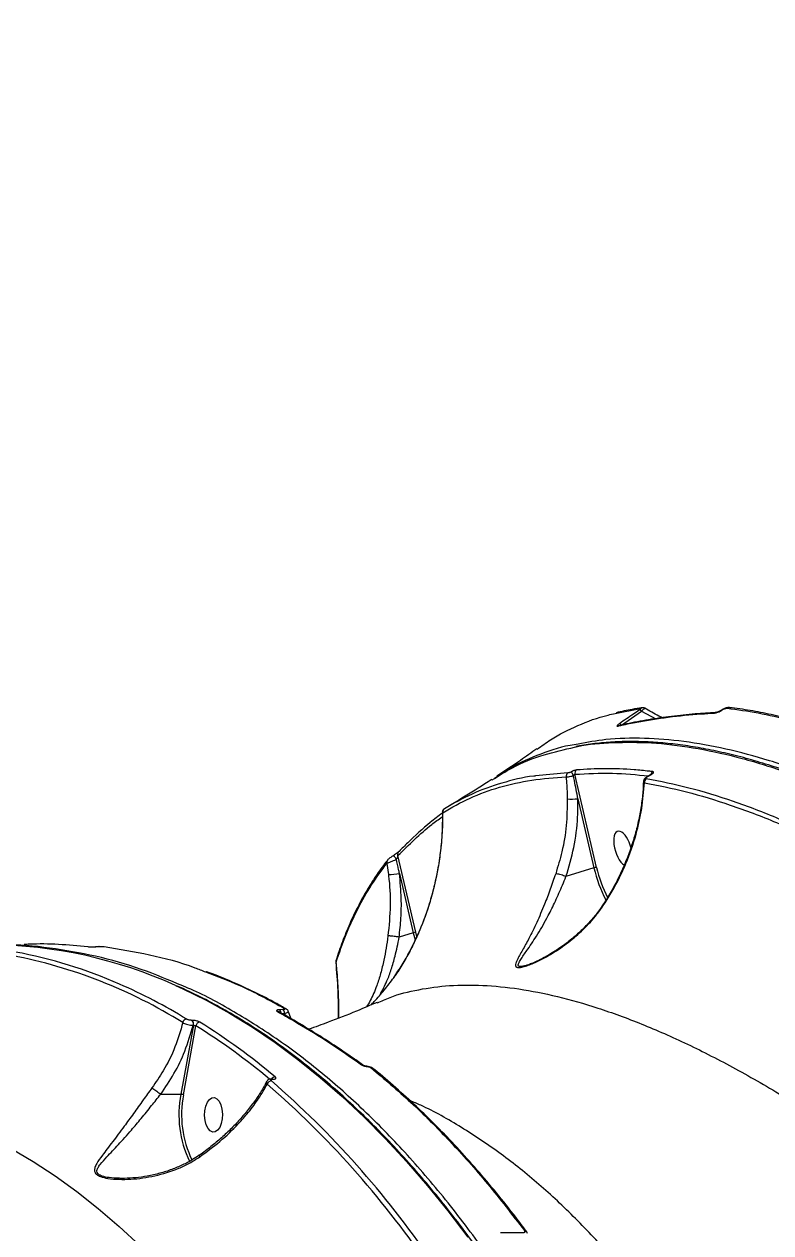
# Model space of a CAD drawing. Header units: millimetres. Extents: x -5238 to 5144, y -3542 to 5092.
# Drawn here: x 1786.1 to 1979.9, y 536.2 to 849.9 of the extents above; entities that cross this region are included whole.
import ezdxf

# ---------------------------------------------------------------- set-up
doc = ezdxf.new("R2010")
doc.units = ezdxf.units.MM
for name, color, linetype in [('DIKOM_ОБЪЕКТ', 7, 'Continuous'), ('DIKOM_РАЗМЕР_ЗОНА', 7, 'Continuous'), ('DIKOM_РАЗМЕР_ОБЪЕКТА', 7, 'Continuous')]:
    doc.layers.add(name, color=color, linetype=linetype)
doc.styles.add('style1', font='arial.ttf', dxfattribs={"width": 0.8})
doc.dimstyles.new('1-50', dxfattribs={"dimtxt": 300, "dimasz": 200, "dimexe": 100, "dimexo": 0, "dimgap": 100, "dimtad": 1, "dimtxsty": 'style1', "dimcen": 200, "dimclrd": 7, "dimclre": 7, "dimclrt": 7, "dimadec": 1, "dimazin": 2, "dimtfac": 1, "dimtmove": 0, "dimatfit": 2, "dimfxl": 0, "dimlwd": 25, "dimlwe": 18, "dimarcsym": 0})

# ---------------------------------------------------------------- blocks, each defined once
blk = doc.blocks.new('*D0')
at = {"layer": 'Defpoints', "color": 0, "transparency": 16777216}
for p in [(2469.51, 3229.24), (-4251.52, -643.28), (-419.57, -643.28)]:
    blk.add_point(p, dxfattribs=at)
at = {"layer": 'DIKOM_РАЗМЕР_ОБЪЕКТА', "color": 7, "lineweight": 18, "transparency": 16777216}
for p, q in [((2469.51, 3229.24), (-4351.52, 3229.24)), ((-419.57, -643.28), (-4351.52, -643.28))]:
    blk.add_line(p, q, dxfattribs=at)
at = {"layer": 'DIKOM_РАЗМЕР_ОБЪЕКТА', "color": 7, "lineweight": 25, "transparency": 16777216}
blk.add_line((-4251.52, 3029.24), (-4251.52, -443.28), dxfattribs=at)
at = {"layer": 'DIKOM_РАЗМЕР_ОБЪЕКТА', "color": 7, "transparency": 16777216}
for points in [[(-4284.86, 3029.24), (-4218.19, 3029.24), (-4251.52, 3229.24)], [(-4284.86, -443.28), (-4218.19, -443.28), (-4251.52, -643.28)]]:
    blk.add_solid(points, dxfattribs=at)
at = {"layer": 'DIKOM_РАЗМЕР_ОБЪЕКТА', "color": 7, "transparency": 16777216, "insert": (-4504.8, 1292.98), "char_height": 300, "attachment_point": 5, "rotation": 90, "style": 'style1'}
blk.add_mtext('3900', dxfattribs=at)
blk = doc.blocks.new('*D1')
at = {"layer": 'Defpoints', "color": 0, "transparency": 16777216}
for p in [(-4787.63, 5091.56), (3144.22, 5091.56), (-2554.16, -2403.28)]:
    blk.add_point(p, dxfattribs=at)
at = {"layer": 'DIKOM_РАЗМЕР_ЗОНА', "color": 7, "lineweight": 18, "transparency": 16777216}
for p, q in [((3144.22, 5091.56), (-4887.63, 5091.56)), ((-2554.16, -2403.28), (-4887.63, -2403.28))]:
    blk.add_line(p, q, dxfattribs=at)
at = {"layer": 'DIKOM_РАЗМЕР_ЗОНА', "color": 7, "lineweight": 25, "transparency": 16777216}
blk.add_line((-4787.63, -2203.28), (-4787.63, 4891.56), dxfattribs=at)
at = {"layer": 'DIKOM_РАЗМЕР_ЗОНА', "color": 7, "transparency": 16777216}
for points in [[(-4820.97, 4891.56), (-4754.3, 4891.56), (-4787.63, 5091.56)], [(-4820.97, -2203.28), (-4754.3, -2203.28), (-4787.63, -2403.28)]]:
    blk.add_solid(points, dxfattribs=at)
at = {"layer": 'DIKOM_РАЗМЕР_ЗОНА', "color": 7, "transparency": 16777216, "insert": (-5040.81, 1344.14), "char_height": 300, "attachment_point": 5, "rotation": 90, "style": 'style1'}
blk.add_mtext('7500', dxfattribs=at)
blk = doc.blocks.new('*D2')
at = {"layer": 'Defpoints', "color": 0, "transparency": 16777216}
for p in [(5144.22, 2720.02), (-4054.16, -903.28), (5144.22, -3441.88)]:
    blk.add_point(p, dxfattribs=at)
at = {"layer": 'DIKOM_РАЗМЕР_ЗОНА', "color": 7, "lineweight": 18, "transparency": 16777216}
for p, q in [((5144.22, 2720.02), (5144.22, -3541.88)), ((-4054.16, -903.28), (-4054.16, -3541.88))]:
    blk.add_line(p, q, dxfattribs=at)
at = {"layer": 'DIKOM_РАЗМЕР_ЗОНА', "color": 7, "lineweight": 25, "transparency": 16777216}
blk.add_line((-3854.16, -3441.88), (4944.22, -3441.88), dxfattribs=at)
at = {"layer": 'DIKOM_РАЗМЕР_ЗОНА', "color": 7, "transparency": 16777216}
for points in [[(-3854.16, -3408.54), (-3854.16, -3475.21), (-4054.16, -3441.88)], [(4944.22, -3408.54), (4944.22, -3475.21), (5144.22, -3441.88)]]:
    blk.add_solid(points, dxfattribs=at)
at = {"layer": 'DIKOM_РАЗМЕР_ЗОНА', "color": 7, "transparency": 16777216, "insert": (545.03, -3188.7), "char_height": 300, "attachment_point": 5, "style": 'style1'}
blk.add_mtext('9200', dxfattribs=at)
blk = doc.blocks.new('*D3')
at = {"layer": 'Defpoints', "color": 0, "transparency": 16777216}
for p in [(3889.93, 2956), (-2405.68, -161.05), (3889.93, -2949.28)]:
    blk.add_point(p, dxfattribs=at)
at = {"layer": 'DIKOM_РАЗМЕР_ОБЪЕКТА', "color": 7, "lineweight": 18, "transparency": 16777216}
for p, q in [((3889.93, 2956), (3889.93, -3049.28)), ((-2405.68, -161.05), (-2405.68, -3049.28))]:
    blk.add_line(p, q, dxfattribs=at)
at = {"layer": 'DIKOM_РАЗМЕР_ОБЪЕКТА', "color": 7, "lineweight": 25, "transparency": 16777216}
blk.add_line((-2205.68, -2949.28), (3689.93, -2949.28), dxfattribs=at)
at = {"layer": 'DIKOM_РАЗМЕР_ОБЪЕКТА', "color": 7, "transparency": 16777216}
for points in [[(-2205.68, -2915.95), (-2205.68, -2982.61), (-2405.68, -2949.28)], [(3689.93, -2915.95), (3689.93, -2982.61), (3889.93, -2949.28)]]:
    blk.add_solid(points, dxfattribs=at)
at = {"layer": 'DIKOM_РАЗМЕР_ОБЪЕКТА', "color": 7, "transparency": 16777216, "insert": (742.13, -2696.01), "char_height": 300, "attachment_point": 5, "style": 'style1'}
blk.add_mtext('6300', dxfattribs=at)

msp = doc.modelspace()

# ---------------------------------------------------------------- linework, layer by layer
at = {"layer": 'DIKOM_ОБЪЕКТ', "color": 7, "linetype": 'Continuous', "lineweight": 15}
for p, q in [((1939.527, 670.966), (1946.083, 672.317)), ((1941.121, 667.986), (1946.333, 671.555)), ((1946.333, 671.555), (1950.07, 669.639)), ((1927.226, 655.544), (1918.86, 654.761)), ((1934.67, 631.028), (1929.059, 655.194)), ((1948.658, 655.055), (1947.833, 654.578)), ((1947.946, 654.589), (1948.772, 655.064)), ((1929.845, 648.826), (1934.007, 630.904)), ((1881.838, 634.015), (1881.691, 633.92)), ((1887.749, 614.195), (1883.125, 634.105)), ((1880.261, 632.086), (1880.658, 629.23)), ((1934.007, 630.904), (1926.727, 628.65)), ((1883.507, 629.478), (1887.085, 614.071)), ((1887.085, 614.071), (1883.421, 612.936)), ((1887.085, 614.071), (1887.566, 612.246)), ((1888.016, 613.135), (1887.749, 614.195)), ((1805.48, 610.492), (1804.627, 610.446)), ((1804.674, 610.443), (1804.627, 610.444)), ((1804.674, 610.443), (1805.528, 610.487)), ((1805.528, 610.487), (1805.48, 610.489)), ((1882.371, 602.988), (1881.98, 602.432)), ((1853.294, 594.134), (1852.401, 594.103)), ((1852.958, 593.135), (1853.663, 593.16)), ((1853.663, 593.16), (1853.898, 592.597)), ((1855.381, 591.74), (1854.665, 593.704)), ((1877.721, 595.825), (1877.788, 595.855)), ((1830.018, 590.059), (1826.792, 572.178)), ((1827.464, 572.014), (1830.697, 589.934)), ((1829.687, 591.343), (1829.64, 591.343)), ((1829.971, 590.059), (1830.018, 590.059)), ((1867.654, 592.223), (1867.489, 591.825)), ((1875.063, 579.432), (1875.056, 579.433)), ((1850.484, 576.142), (1850.416, 576.142)), ((1850.621, 576.058), (1850.69, 576.058)), ((1821.55, 572.178), (1826.792, 572.178)), ((1916.48, 536.569), (1916.496, 536.546))]:
    msp.add_line(p, q, dxfattribs=at)
at = {"layer": 'DIKOM_ОБЪЕКТ', "color": 7, "linetype": 'Continuous', "lineweight": 15, "flags": 128}
for points in [[(1967.175, 671.846), (1967.095, 671.843), (1967.083, 671.837)], [(1947.836, 654.578), (1947.88, 654.592), (1947.946, 654.589)], [(1948.66, 655.052), (1948.707, 655.068), (1948.772, 655.064)], [(1882.724, 633.115), (1882.605, 633.323), (1882.472, 633.522), (1882.333, 633.7), (1882.195, 633.847), (1882.067, 633.954), (1881.956, 634.016), (1881.869, 634.028), (1881.81, 633.99)], [(1825.353, 600.422), (1827.252, 599.563), (1833.338, 596.572), (1839.376, 593.24), (1845.363, 589.569), (1851.292, 585.562), (1857.158, 581.223), (1862.957, 576.555), (1868.684, 571.562), (1874.334, 566.249), (1879.903, 560.619), (1885.384, 554.679), (1890.775, 548.432), (1896.07, 541.884), (1901.265, 535.04)], [(1875.11, 579.362), (1875.085, 579.415), (1875.063, 579.432)], [(1728.411, 572.948), (1729.405, 572.943), (1735.405, 572.707), (1741.398, 572.115), (1747.379, 571.169), (1753.343, 569.868), (1759.283, 568.216), (1765.195, 566.212), (1771.072, 563.86), (1776.91, 561.16), (1782.702, 558.116), (1788.444, 554.73), (1794.131, 551.006), (1799.756, 546.947), (1805.314, 542.557), (1810.802, 537.839), (1816.212, 532.799)], [(1833.252, 569.075), (1833.659, 570.082), (1834.197, 570.825), (1834.82, 571.244), (1835.479, 571.305), (1836.12, 571.003), (1836.692, 570.362), (1837.147, 569.435), (1837.449, 568.297), (1837.574, 567.039), (1837.511, 565.764), (1837.266, 564.575), (1836.858, 563.568), (1836.321, 562.825), (1835.697, 562.406), (1835.038, 562.346), (1834.397, 562.648), (1833.826, 563.288), (1833.371, 564.215), (1833.069, 565.353), (1832.944, 566.611), (1833.006, 567.886), (1833.252, 569.075)]]:
    msp.add_lwpolyline(points, dxfattribs=at)
at = {"layer": 'DIKOM_ОБЪЕКТ', "color": 7, "linetype": 'Continuous', "lineweight": 15}
for centre, radius, start, end in [((1945.639, 671.052), 0.857, 35.8926, 79.32697), ((1946.546, 671.708), 0.765, 95.01184, 127.21575), ((1969.046, 671.698), 0.828, 82.24415, 125.70406), ((1940.424, 667.503), 0.848, 34.69424, 78.25681), ((1965.738, 670.528), 0.715, 92.71903, 128.31995), ((1940.7, 667.107), 0.758, 101.85853, 125.7393), ((1856.509, 619.747), 80.244, 25.95137, 26.75575), ((1930.052, 655.48), 1.034, 123.87792, 196.07827), ((1949.829, 655.006), 1.047, 122.9057, 172.98061), ((1927.769, 654.677), 1.023, 122.04404, 189.09706), ((1948.158, 653.137), 1.075, 122.0034, 185.97177), ((1895.683, 645.462), 0.935, 121.85372, 194.41045), ((1927.944, 694.858), 46.072, 268.9155, 272.36513), ((1883.871, 634.486), 0.837, 122.44751, 207.06988), ((1881.125, 632.346), 0.902, 142.28743, 196.70007), ((1934.803, 628.474), 2.558, 92.97565, 108.13558), ((1967.893, 638.795), 34.793, 193.10737, 207.77614), ((1967.575, 638.693), 33.786, 193.11307, 207.20528), ((1880.843, 643.585), 14.356, 269.26404, 280.69758), ((1887.883, 611.629), 2.569, 93.00998, 108.10125), ((1776.571, 492.674), 118.276, 65.64182, 89.68256), ((1761.238, 487.902), 123.268, 66.2684, 79.42336), ((1758.235, 479.956), 130.56, 58.06954, 79.08168), ((1867.835, 606.685), 0.827, 163.07312, 200.00347), ((1753.448, 469.516), 143.235, 58.50163, 66.37569), ((1851.905, 592.942), 0.677, 60.81653, 93.55907), ((1851.55, 593.227), 1.222, 355.39232, 45.81961), ((1852.442, 593.255), 1.225, 355.56656, 45.88323), ((1853.729, 593.74), 0.704, 59.1135, 93.50599), ((1828.366, 590.549), 1.1, 94.22589, 168.86591), ((1828.677, 590.411), 1.34, 344.79574, 44.08145), ((1828.725, 590.411), 1.34, 344.78948, 44.08771), ((1831.795, 589.78), 1.109, 94.35271, 172.0228), ((1739.195, 443.716), 172.489, 50.11129, 57.96222), ((1739.871, 444.141), 173.115, 49.96411, 57.95971), ((1873.714, 579.2), 0.63, 53.24039, 95.40667), ((1876.194, 578.347), 0.676, 50.93068, 94.12559), ((1850.343, 574.484), 1.166, 93.76261, 164.33757), ((1688.709, 390.052), 244.735, 34.45513, 49.01533), ((1689.399, 390.491), 245.278, 34.45523, 49.01533), ((1851.287, 575.57), 1.117, 92.93982, 147.66405), ((1850.408, 575.826), 0.316, 47.40118, 87.77377), ((1850.477, 575.828), 0.314, 47.33104, 89.21307), ((1853.981, 566.823), 27.712, 168.85877, 205.78339), ((1853.764, 566.823), 26.807, 168.83563, 206.06195), ((1916.002, 536.175), 0.619, 39.4364, 95.79444)]:
    msp.add_arc(centre, radius, start, end, dxfattribs=at)
for start_param, end_param in [(2.8365404, 5.8610463), (1.4622688, 2.8365404)]:
    msp.add_ellipse((1941.514, 635.952), major_axis=(1.322, -4.462), ratio=0.44303, start_param=start_param, end_param=end_param, dxfattribs=at)
for points, knots in [([(1946.479, 672.43), (1945.618, 672.315), (1943.322, 672.008), (1941.141, 671.497), (1939.778, 671.177)], [0, 0, 0, 0, 0.3752242, 1, 1, 1, 1]), ([(1945.797, 671.894), (1945.281, 671.535), (1943.558, 670.337), (1941.817, 669.158), (1940.597, 668.333)], [0, 0, 0, 0, 0.2996405, 1, 1, 1, 1]), ([(1946.083, 672.317), (1946.09, 672.318), (1946.139, 672.325), (1946.197, 672.316), (1946.206, 672.262), (1946.14, 672.17), (1946.003, 672.043), (1945.866, 671.944), (1945.797, 671.894)], [0, 0, 0, 0, 0.0354949, 0.2573695, 0.4482996, 0.6281636, 0.8143988, 1, 1, 1, 1]), ([(1946.333, 671.555), (1946.47, 671.683), (1946.745, 671.941), (1947.032, 672.202), (1947.187, 672.334), (1947.185, 672.321), (1947.184, 672.316)], [0, 0, 0, 0, 0.2837179, 0.5675743, 0.8494556, 1, 1, 1, 1]), ([(1947.191, 672.331), (1947.127, 672.367), (1946.985, 672.445), (1946.746, 672.483), (1946.564, 672.485), (1946.479, 672.468), (1946.462, 672.465)], [0, 0, 0, 0, 0.2675779, 0.5956163, 0.9181259, 1, 1, 1, 1]), ([(1951.742, 669.884), (1951.443, 670.024), (1949.873, 670.763), (1948.393, 671.631), (1947.194, 672.334)], [0, 0, 0, 0, 0.1904637, 1, 1, 1, 1]), ([(1965.294, 671.089), (1965.421, 671.105), (1965.674, 671.139), (1966.189, 671.319), (1966.715, 671.561), (1967.032, 671.757), (1967.175, 671.846)], [0, 0, 0, 0, 0.2591464, 0.5177211, 0.7812536, 1, 1, 1, 1]), ([(1967.078, 671.836), (1967.033, 671.806), (1966.894, 671.713), (1966.601, 671.555), (1966.247, 671.395), (1965.941, 671.29), (1965.768, 671.248), (1965.695, 671.242), (1965.704, 671.242), (1965.705, 671.242)], [0, 0, 0, 0, 0.0898418, 0.2775583, 0.4987237, 0.7116407, 0.8718497, 0.9836916, 1, 1, 1, 1]), ([(1967.511, 672.079), (1967.383, 672.016), (1967.231, 671.942), (1967.106, 671.849), (1967.085, 671.834)], [0, 0, 0, 0, 0.8378541, 1, 1, 1, 1]), ([(1967.175, 671.846), (1967.214, 671.871), (1967.368, 671.97), (1967.668, 672.129), (1968.031, 672.278), (1968.351, 672.369), (1968.492, 672.37), (1968.562, 672.371)], [0, 0, 0, 0, 0.0798872, 0.3181865, 0.5556025, 0.7774116, 1, 1, 1, 1]), ([(1969.144, 672.517), (1969.138, 672.519), (1969.029, 672.554), (1968.758, 672.517), (1968.306, 672.439), (1967.847, 672.269), (1967.573, 672.114), (1967.511, 672.079)], [0, 0, 0, 0, 0.0114323, 0.1972154, 0.4999667, 0.8864907, 1, 1, 1, 1]), ([(1968.562, 672.371), (1971.229, 671.997), (1976.561, 671.251), (1984.972, 669.32), (1993.651, 666.844), (1999.685, 664.652), (2002.702, 663.556)], [0, 0, 0, 0, 0.2491219, 0.4982434, 0.7491206, 1, 1, 1, 1]), ([(2003.429, 663.64), (2002.286, 664.078), (1999.145, 665.281), (1994.128, 666.953), (1988.374, 668.68), (1982.745, 670.128), (1977.247, 671.293), (1972.713, 672.087), (1970.064, 672.385), (1969.155, 672.488)], [0, 0, 0, 0, 0.0939113, 0.258027, 0.4222067, 0.5864065, 0.7504155, 0.9143438, 1, 1, 1, 1]), ([(1919.27, 661.713), (1920.395, 662.555), (1923.66, 664.997), (1929.812, 667.936), (1935.453, 670.171), (1938.902, 670.844), (1939.527, 670.966)], [0, 0, 0, 0, 0.1904143, 0.5526508, 0.9189193, 1, 1, 1, 1]), ([(1940.597, 668.333), (1940.492, 668.26), (1940.283, 668.115), (1940.071, 667.928), (1939.964, 667.79), (1939.971, 667.707), (1940.077, 667.687), (1940.205, 667.712), (1940.257, 667.722)], [0, 0, 0, 0, 0.1643211, 0.3291364, 0.4897533, 0.661594, 0.861382, 1, 1, 1, 1]), ([(1940.257, 667.722), (1940.579, 667.796), (1942.188, 668.162), (1946.448, 669.033), (1953.245, 670.1), (1960.044, 670.786), (1964.137, 671.022), (1965.294, 671.089)], [0, 0, 0, 0, 0.0413723, 0.2068701, 0.5381498, 0.8694291, 1, 1, 1, 1]), ([(1965.571, 671.216), (1963.807, 671.114), (1959.909, 670.89), (1954.107, 670.271), (1948.152, 669.393), (1943.639, 668.572), (1941.178, 667.971), (1940.555, 667.818)], [0, 0, 0, 0, 0.1991336, 0.4401213, 0.6800945, 0.9190664, 1, 1, 1, 1]), ([(1940.532, 667.847), (1940.531, 667.846), (1940.513, 667.841), (1940.518, 667.843), (1940.521, 667.844)], [0, 0, 0, 0, 0.0842842, 1, 1, 1, 1]), ([(1907.553, 653.728), (1909.289, 654.834), (1913.482, 657.505), (1920.62, 660.374), (1926.305, 661.627), (1928.98, 662.216)], [0, 0, 0, 0, 0.2723319, 0.6575556, 1, 1, 1, 1]), ([(1929.911, 663.04), (1929.201, 662.935), (1925.368, 662.366), (1919.185, 660.16), (1912.645, 657.297), (1909.274, 654.885), (1908.206, 654.121)], [0, 0, 0, 0, 0.0857653, 0.4632257, 0.8300288, 1, 1, 1, 1]), ([(1928.98, 662.216), (1929.225, 662.278), (1932.35, 663.066), (1938.952, 663.54), (1948.892, 663.555), (1959.597, 662.292), (1970.956, 659.882), (1982.744, 656.334), (1994.903, 651.701), (2007.379, 646.039), (2020.374, 639.257), (2033.864, 631.331), (2047.813, 622.26), (2061.916, 612.245), (2076.118, 601.343), (2090.368, 589.627), (2104.898, 576.907), (2119.667, 563.185), (2134.63, 548.485), (2148.829, 533.78), (2162.223, 519.246), (2174.793, 505.033), (2187.318, 490.295), (2199.762, 475.065), (2211.991, 459.508), (2223.947, 443.703), (2234.405, 429.384), (2240.844, 420.224), (2243.466, 416.494)], [0, 0, 0, 0, 0.0035461, 0.0451912, 0.0868043, 0.129626, 0.1724826, 0.2153046, 0.2569179, 0.2985632, 0.3401766, 0.3829987, 0.4258557, 0.4686776, 0.5102912, 0.5519366, 0.5935499, 0.636372, 0.6792288, 0.722051, 0.758268, 0.7945271, 0.8307861, 0.867389, 0.9039916, 0.9396728, 0.9754346, 1, 1, 1, 1]), ([(2243.963, 416.868), (2243.07, 418.152), (2239.974, 422.608), (2234.59, 430.143), (2227.83, 439.453), (2221.016, 448.627), (2214.169, 457.652), (2207.287, 466.528), (2200.368, 475.26), (2193.41, 483.851), (2186.41, 492.303), (2179.366, 500.619), (2172.277, 508.801), (2165.141, 516.851), (2157.954, 524.772), (2150.723, 532.556), (2143.473, 540.179), (2136.232, 547.608), (2129.021, 554.821), (2121.842, 561.817), (2114.694, 568.598), (2107.573, 575.168), (2100.477, 581.529), (2093.403, 587.683), (2086.351, 593.632), (2079.318, 599.377), (2072.302, 604.919), (2065.304, 610.257), (2058.341, 615.378), (2051.443, 620.259), (2044.634, 624.883), (2037.922, 629.244), (2031.303, 633.345), (2024.775, 637.189), (2018.335, 640.777), (2011.981, 644.11), (2005.712, 647.19), (1999.526, 650.016), (1993.421, 652.59), (1987.395, 654.91), (1981.462, 656.972), (1975.641, 658.769), (1969.957, 660.29), (1964.421, 661.534), (1959.031, 662.501), (1953.785, 663.191), (1948.682, 663.607), (1943.721, 663.747), (1938.895, 663.619), (1934.225, 663.188), (1931.015, 662.768), (1929.407, 662.413), (1929.261, 662.381)], [0, 0, 0, 0, 0.0084251, 0.0292333, 0.0500477, 0.0707635, 0.0913836, 0.1119317, 0.1324313, 0.1529057, 0.1733786, 0.1938685, 0.2143959, 0.2349841, 0.2556564, 0.2764361, 0.2972622, 0.3180169, 0.338669, 0.3592425, 0.3797608, 0.4002475, 0.4207261, 0.4412174, 0.4617397, 0.4823162, 0.5029702, 0.5237254, 0.5445648, 0.565375, 0.5860702, 0.6066809, 0.6272298, 0.647741, 0.6682376, 0.6887428, 0.7092723, 0.7298495, 0.7504969, 0.7712378, 0.7920825, 0.8129239, 0.8336672, 0.8543149, 0.8748886, 0.8954098, 0.9158997, 0.9363787, 0.9568671, 0.9773792, 0.9979349, 1, 1, 1, 1]), ([(2065.996, 611.246), (2063.252, 613.275), (2055.859, 618.738), (2044.012, 626.844), (2030.568, 635.288), (2017.328, 642.772), (2004.344, 649.245), (1991.67, 654.655), (1979.584, 658.883), (1968.114, 661.942), (1957.269, 663.88), (1946.897, 664.684), (1937.716, 664.492), (1932.281, 663.481), (1929.911, 663.04)], [0, 0, 0, 0, 0.0513102, 0.1382294, 0.2252154, 0.3121345, 0.401578, 0.4910946, 0.5805386, 0.6674575, 0.7544434, 0.8413623, 0.9308064, 1, 1, 1, 1]), ([(1919.17, 661.854), (1917.763, 660.837), (1914.401, 658.406), (1910.846, 656.072), (1908.779, 654.715)], [0, 0, 0, 0, 0.4186011, 1, 1, 1, 1]), ([(1928.161, 655.872), (1928.093, 655.839), (1927.92, 655.757), (1927.655, 655.65), (1927.392, 655.565), (1927.282, 655.551), (1927.226, 655.544)], [0, 0, 0, 0, 0.1835317, 0.4626947, 0.7310022, 1, 1, 1, 1]), ([(1929.476, 656.338), (1929.385, 656.324), (1929.204, 656.295), (1928.798, 656.156), (1928.435, 656.004), (1928.222, 655.901), (1928.161, 655.872)], [0, 0, 0, 0, 0.2926913, 0.5849728, 0.881932, 1, 1, 1, 1]), ([(1949.26, 655.885), (1948.936, 655.924), (1947.315, 656.118), (1943.159, 656.504), (1936.848, 656.77), (1931.935, 656.482), (1929.476, 656.338)], [0, 0, 0, 0, 0.0480637, 0.2403241, 0.6198817, 1, 1, 1, 1]), ([(1948.772, 655.064), (1948.899, 655.142), (1949.152, 655.3), (1949.397, 655.528), (1949.496, 655.713), (1949.453, 655.84), (1949.323, 655.87), (1949.26, 655.885)], [0, 0, 0, 0, 0.2064253, 0.4133672, 0.6142513, 0.8135063, 1, 1, 1, 1]), ([(1894.777, 645.23), (1897.088, 646.56), (1901.71, 649.22), (1909.45, 651.975), (1917.725, 653.888), (1923.748, 654.306), (1926.759, 654.515)], [0, 0, 0, 0, 0.2486159, 0.4972316, 0.7486159, 1, 1, 1, 1]), ([(1918.86, 654.761), (1918.704, 654.746), (1915.601, 654.464), (1910.039, 652.981), (1902.206, 650.305), (1897.528, 647.606), (1895.189, 646.256)], [0, 0, 0, 0, 0.017146, 0.3423502, 0.6711746, 1, 1, 1, 1]), ([(1907.474, 653.853), (1906.873, 653.465), (1904.006, 651.614), (1900.354, 649.331), (1897.327, 647.566), (1896.541, 647.107)], [0, 0, 0, 0, 0.1640495, 0.7829328, 1, 1, 1, 1]), ([(1926.759, 654.515), (1926.873, 654.515), (1927.1, 654.514), (1927.65, 654.604), (1928.193, 654.728), (1928.536, 654.826), (1928.661, 654.862)], [0, 0, 0, 0, 0.2784038, 0.5566775, 0.8378951, 1, 1, 1, 1]), ([(1926.759, 654.515), (1926.87, 653.096), (1927.018, 651.197), (1927.061, 649.28), (1927.072, 648.795)], [0, 0, 0, 0, 0.7468322, 1, 1, 1, 1]), ([(1928.661, 654.862), (1928.679, 654.882), (1928.741, 654.949), (1928.847, 655.051), (1928.971, 655.152), (1929.03, 655.18), (1929.059, 655.194)], [0, 0, 0, 0, 0.1261654, 0.4365825, 0.7262867, 1, 1, 1, 1]), ([(1929.845, 648.826), (1929.541, 650.426), (1929.158, 652.442), (1928.746, 654.449), (1928.661, 654.862)], [0, 0, 0, 0, 0.7939408, 1, 1, 1, 1]), ([(1929.059, 655.194), (1932.285, 655.375), (1938.551, 655.728), (1945.047, 655.096), (1948.199, 654.789)], [0, 0, 0, 0, 0.5149116, 1, 1, 1, 1]), ([(1946.822, 653.302), (1946.8, 652.608), (1946.738, 650.642), (1946.343, 647.351), (1945.662, 643.463), (1944.707, 639.578), (1943.504, 635.738), (1942.06, 631.972), (1940.383, 628.307), (1938.542, 624.815), (1937.153, 622.615), (1936.483, 621.553)], [0, 0, 0, 0, 0.0649297, 0.1839257, 0.3029228, 0.4219175, 0.5407833, 0.658115, 0.7748601, 0.8913466, 1, 1, 1, 1]), ([(1936.654, 621.456), (1937.365, 622.586), (1939.503, 625.979), (1942.466, 632.053), (1944.975, 639.285), (1946.571, 646.359), (1946.916, 650.79), (1947.089, 653.025)], [0, 0, 0, 0, 0.1161139, 0.348863, 0.5873456, 0.7918617, 1, 1, 1, 1]), ([(1947.838, 654.575), (1947.796, 654.552), (1947.535, 654.408), (1947.215, 654.16), (1946.942, 653.745), (1946.832, 653.453), (1946.852, 653.312), (1946.853, 653.308)], [0, 0, 0, 0, 0.0807709, 0.5011598, 0.7592282, 0.9924762, 1, 1, 1, 1]), ([(1946.853, 653.303), (1946.868, 653.234), (1946.892, 653.126), (1947.037, 653.052), (1947.089, 653.025)], [0, 0, 0, 0, 0.6382401, 1, 1, 1, 1]), ([(1947.089, 653.025), (1950.689, 652.312), (1957.888, 650.887), (1969.374, 647.356), (1981.308, 642.884), (1989.662, 638.975), (1993.839, 637.02)], [0, 0, 0, 0, 0.2484746, 0.4969504, 0.7484751, 1, 1, 1, 1]), ([(1947.589, 654.048), (1947.558, 654.057), (1947.484, 654.076), (1947.451, 654.151), (1947.515, 654.272), (1947.682, 654.427), (1947.858, 654.535), (1947.946, 654.589)], [0, 0, 0, 0, 0.1488096, 0.348694, 0.5573059, 0.7790919, 1, 1, 1, 1]), ([(1994.408, 638.019), (1990.275, 639.954), (1982.009, 643.824), (1970.097, 648.304), (1958.538, 651.876), (1951.239, 653.324), (1947.589, 654.048)], [0, 0, 0, 0, 0.2484765, 0.4969538, 0.7484774, 1, 1, 1, 1]), ([(1948.997, 655.288), (1948.996, 655.287), (1948.993, 655.284), (1948.938, 655.234), (1948.833, 655.156), (1948.718, 655.088), (1948.658, 655.052)], [0, 0, 0, 0, 0.1663839, 0.3776744, 0.6733666, 1, 1, 1, 1]), ([(1895.167, 646.242), (1895.149, 646.231), (1895.114, 646.209), (1895.082, 646.188), (1895.034, 646.153), (1894.933, 646.074), (1894.798, 645.922), (1894.661, 645.662), (1894.645, 645.46), (1894.635, 645.339)], [0, 0, 0, 0, 0.1079528, 0.2181797, 0.2698252, 0.3305008, 0.5404089, 0.7228876, 1, 1, 1, 1]), ([(1927.072, 648.795), (1927.036, 646.51), (1926.965, 641.896), (1925.895, 635.358), (1924.64, 631.271), (1924.062, 629.388)], [0, 0, 0, 0, 0.3460013, 0.6987432, 1, 1, 1, 1]), ([(1926.727, 628.65), (1927.468, 631.137), (1928.969, 636.171), (1929.824, 643.019), (1929.84, 647.262), (1929.845, 648.826)], [0, 0, 0, 0, 0.3814288, 0.7719541, 1, 1, 1, 1]), ([(1882.013, 602.416), (1882.759, 603.523), (1884.999, 606.85), (1888.129, 612.839), (1890.756, 619.526), (1892.508, 625.553), (1893.651, 630.828), (1894.41, 636.139), (1894.776, 640.966), (1894.777, 643.97), (1894.777, 645.23)], [0, 0, 0, 0, 0.0853511, 0.2564126, 0.4312519, 0.5497445, 0.6682529, 0.79011, 0.9119749, 1, 1, 1, 1]), ([(1894.652, 645.338), (1894.654, 643.891), (1894.66, 640.986), (1894.329, 636.551), (1893.751, 632.083), (1892.91, 627.652), (1891.812, 623.305), (1890.483, 619.089), (1888.928, 615.018), (1887.174, 611.122), (1885.218, 607.446), (1883.617, 604.737), (1882.604, 603.314), (1882.371, 602.988)], [0, 0, 0, 0, 0.1021842, 0.2051899, 0.3080217, 0.4106079, 0.5099957, 0.6076442, 0.7031611, 0.7961481, 0.8864173, 0.973978, 1, 1, 1, 1]), ([(1883.125, 634.105), (1885.978, 636.947), (1889.679, 640.636), (1893.713, 643.506), (1894.639, 644.164)], [0, 0, 0, 0, 0.770562, 1, 1, 1, 1]), ([(1894.649, 645.12), (1893.598, 644.323), (1890.511, 641.982), (1886.803, 638.579), (1884.167, 635.939), (1883.422, 635.192)], [0, 0, 0, 0, 0.2701675, 0.7936762, 1, 1, 1, 1]), ([(1894.649, 645.338), (1894.651, 645.307), (1894.655, 645.257), (1894.743, 645.237), (1894.777, 645.23)], [0, 0, 0, 0, 0.6166398, 1, 1, 1, 1]), ([(1881.691, 633.92), (1881.614, 633.871), (1881.394, 633.731), (1881.023, 633.465), (1880.678, 633.171), (1880.49, 633.019), (1880.413, 632.898), (1880.41, 632.893)], [0, 0, 0, 0, 0.1470478, 0.4198712, 0.7326102, 0.9895894, 1, 1, 1, 1]), ([(1883.422, 635.192), (1883.335, 635.11), (1883.161, 634.947), (1882.737, 634.616), (1882.267, 634.28), (1881.953, 634.081), (1881.81, 633.99)], [0, 0, 0, 0, 0.2591304, 0.517717, 0.781196, 1, 1, 1, 1]), ([(1882.724, 633.115), (1882.765, 633.18), (1882.861, 633.332), (1882.976, 633.588), (1883.074, 633.86), (1883.108, 634.024), (1883.125, 634.105)], [0, 0, 0, 0, 0.1964662, 0.4612123, 0.7333514, 1, 1, 1, 1]), ([(1880.412, 632.897), (1880.398, 632.881), (1879.435, 631.75), (1877.692, 629.265), (1875.199, 625.433), (1872.916, 621.315), (1870.811, 616.965), (1868.919, 612.347), (1867.671, 608.993), (1867.111, 607.11), (1867.055, 606.922)], [0, 0, 0, 0, 0.0024207, 0.1652215, 0.3282531, 0.4915315, 0.6549083, 0.8183099, 0.9818246, 1, 1, 1, 1]), ([(1867.058, 606.402), (1867.903, 608.859), (1869.594, 613.773), (1872.704, 620.444), (1876.199, 626.638), (1878.907, 630.27), (1880.261, 632.086)], [0, 0, 0, 0, 0.249122, 0.4982428, 0.7491222, 1, 1, 1, 1]), ([(1880.261, 632.086), (1880.347, 632.124), (1880.521, 632.2), (1881.018, 632.408), (1881.624, 632.659), (1882.225, 632.908), (1882.582, 633.056), (1882.724, 633.115)], [0, 0, 0, 0, 0.2120659, 0.423996, 0.6396534, 0.8561462, 1, 1, 1, 1]), ([(1883.507, 629.478), (1883.439, 629.802), (1883.184, 631.016), (1882.919, 632.227), (1882.724, 633.115)], [0, 0, 0, 0, 0.2664699, 1, 1, 1, 1]), ([(1880.658, 629.23), (1880.671, 629.119), (1880.982, 626.448), (1881.308, 621.093), (1880.786, 615.88), (1880.523, 613.247)], [0, 0, 0, 0, 0.0209706, 0.5055766, 1, 1, 1, 1]), ([(1883.421, 612.936), (1883.605, 614.589), (1883.974, 617.906), (1884.067, 623.452), (1883.71, 627.299), (1883.507, 629.478)], [0, 0, 0, 0, 0.3006492, 0.6037195, 1, 1, 1, 1]), ([(1924.062, 629.388), (1923.592, 628.028), (1922.637, 625.266), (1921.001, 620.981), (1919.133, 616.633), (1917.18, 612.7), (1915.399, 609.466), (1914.243, 607.426), (1913.721, 606.187), (1913.6, 605.517), (1913.881, 605.063), (1914.815, 605.022), (1916.163, 605.359), (1917.597, 605.878), (1919.946, 606.898), (1923.287, 608.709), (1927.4, 611.527), (1931.311, 614.898), (1934.419, 618.259), (1936.044, 620.583), (1936.654, 621.456)], [0, 0, 0, 0, 0.0631582, 0.1282525, 0.2159343, 0.3060565, 0.3825683, 0.4604901, 0.4898733, 0.5197479, 0.5505536, 0.5816504, 0.6087209, 0.6339807, 0.6598623, 0.7307924, 0.8036885, 0.8782886, 0.9542763, 1, 1, 1, 1]), ([(1916.403, 605.601), (1916.102, 605.51), (1915.428, 605.305), (1914.917, 605.282), (1914.494, 605.359), (1914.255, 605.64), (1914.514, 606.375), (1915.351, 607.729), (1917.013, 610.055), (1919.432, 613.672), (1921.865, 617.907), (1924.005, 622.232), (1925.529, 625.698), (1926.424, 627.908), (1926.72, 628.65), (1926.72, 628.65)], [0, 0, 0, 0, 0.0289055, 0.0648183, 0.0723266, 0.1154103, 0.1756965, 0.2387792, 0.3629704, 0.5302358, 0.7014203, 0.8194774, 0.940188, 0.9999359, 1, 1, 1, 1]), ([(1926.72, 628.65), (1926.526, 628.731), (1926.136, 628.892), (1925.481, 629.109), (1924.867, 629.278), (1924.405, 629.368), (1924.166, 629.39), (1924.081, 629.389), (1924.062, 629.388)], [0, 0, 0, 0, 0.2045915, 0.4091838, 0.6137957, 0.8184087, 0.9603805, 1, 1, 1, 1]), ([(1926.72, 628.65), (1926.722, 628.65), (1926.724, 628.649), (1926.726, 628.65), (1926.727, 628.65)], [0, 0, 0, 0, 0.5406394, 1, 1, 1, 1]), ([(1936.48, 621.558), (1936.053, 620.916), (1935.055, 619.417), (1933.211, 617.199), (1930.979, 614.861), (1928.465, 612.613), (1925.873, 610.62), (1923.39, 608.962), (1921.192, 607.682), (1919.348, 606.75), (1917.88, 606.106), (1916.93, 605.744), (1916.516, 605.625), (1916.404, 605.593)], [0, 0, 0, 0, 0.0852887, 0.1993146, 0.3189428, 0.4443639, 0.5755026, 0.6856458, 0.7814103, 0.8677653, 0.9299518, 0.981033, 1, 1, 1, 1]), ([(1936.513, 621.535), (1936.508, 621.539), (1936.49, 621.555), (1936.566, 621.51), (1936.639, 621.466), (1936.654, 621.456)], [0, 0, 0, 0, 0.2452474, 0.8403071, 1, 1, 1, 1]), ([(1880.523, 613.247), (1880.37, 612.187), (1880.06, 610.033), (1879.439, 606.733), (1878.639, 603.425), (1877.483, 599.84), (1876.258, 596.899), (1875.306, 595.375), (1874.982, 594.857)], [0, 0, 0, 0, 0.1359884, 0.2765032, 0.4462267, 0.6208065, 0.8712282, 1, 1, 1, 1]), ([(1878.492, 597.971), (1879.106, 599.127), (1880.163, 601.118), (1881.423, 604.558), (1882.31, 607.553), (1882.922, 610.393), (1883.321, 612.072), (1883.417, 612.936), (1883.417, 612.936)], [0, 0, 0, 0, 0.2930735, 0.5048266, 0.7162344, 0.8581456, 0.9999413, 1, 1, 1, 1]), ([(1883.417, 612.936), (1883.211, 612.969), (1882.799, 613.035), (1882.114, 613.126), (1881.477, 613.199), (1880.949, 613.245), (1880.668, 613.256), (1880.557, 613.251), (1880.531, 613.248), (1880.523, 613.247)], [0, 0, 0, 0, 0.1799416, 0.3599154, 0.5398771, 0.7198469, 0.8997992, 0.9677431, 1, 1, 1, 1]), ([(1883.417, 612.936), (1883.418, 612.936), (1883.419, 612.936), (1883.421, 612.936), (1883.421, 612.936)], [0, 0, 0, 0, 0.8196705, 1, 1, 1, 1]), ([(1827.262, 600.265), (1823.683, 601.779), (1816.2, 604.943), (1804.654, 608.185), (1792.714, 610.24), (1784.014, 611.104), (1779.313, 610.884), (1778.607, 610.851)], [0, 0, 0, 0, 0.2238977, 0.4681337, 0.7125582, 0.9567937, 1, 1, 1, 1]), ([(1786.104, 611.118), (1786.566, 611.143), (1789.487, 611.303), (1794.962, 611.238), (1800.066, 610.73), (1802.62, 610.476)], [0, 0, 0, 0, 0.0857994, 0.5425609, 1, 1, 1, 1]), ([(1802.62, 610.476), (1802.716, 610.467), (1802.908, 610.447), (1803.349, 610.429), (1803.832, 610.422), (1804.296, 610.426), (1804.555, 610.437), (1804.674, 610.443)], [0, 0, 0, 0, 0.2131329, 0.426499, 0.6306135, 0.8288946, 1, 1, 1, 1]), ([(1805.528, 610.487), (1805.609, 610.491), (1805.78, 610.499), (1806.082, 610.504), (1806.392, 610.502), (1806.676, 610.492), (1806.804, 610.479), (1806.867, 610.472)], [0, 0, 0, 0, 0.1798796, 0.380081, 0.5812534, 0.79073, 1, 1, 1, 1]), ([(1806.867, 610.472), (1810.799, 609.84), (1818.662, 608.575), (1827.43, 606.23), (1832.219, 604.286), (1833.147, 603.909)], [0, 0, 0, 0, 0.4463967, 0.8927932, 1, 1, 1, 1]), ([(1867.058, 606.921), (1867.038, 606.874), (1866.971, 606.719), (1866.978, 606.515), (1866.983, 606.372)], [0, 0, 0, 0, 0.3008783, 1, 1, 1, 1]), ([(1866.999, 606.371), (1866.993, 606.368), (1866.974, 606.36), (1867.024, 606.385), (1867.058, 606.402)], [0, 0, 0, 0, 0.3111391, 1, 1, 1, 1]), ([(1866.992, 606.37), (1867.066, 605.754), (1867.361, 603.278), (1867.588, 598.835), (1867.73, 594.726), (1867.663, 592.496), (1867.654, 592.214)], [0, 0, 0, 0, 0.1337601, 0.5368445, 0.9413822, 1, 1, 1, 1]), ([(1867.678, 592.071), (1867.68, 594.418), (1867.685, 599.258), (1867.271, 603.973), (1867.058, 606.402)], [0, 0, 0, 0, 0.4849553, 1, 1, 1, 1]), ([(1833.147, 603.909), (1836.139, 602.794), (1843.056, 600.217), (1849.838, 596.533), (1853.686, 594.444)], [0, 0, 0, 0, 0.4327045, 1, 1, 1, 1]), ([(1853.907, 594.404), (1852.904, 594.979), (1849.995, 596.647), (1845.13, 599.086), (1839.322, 601.687), (1835.425, 603.311), (1833.459, 603.976), (1833.448, 603.98)], [0, 0, 0, 0, 0.1490989, 0.4325189, 0.715809, 0.9984034, 1, 1, 1, 1]), ([(1876.084, 595.325), (1876.381, 595.626), (1877.589, 596.85), (1879.63, 599.192), (1881.216, 601.337), (1882.013, 602.416)], [0, 0, 0, 0, 0.1396258, 0.5671556, 1, 1, 1, 1]), ([(1994.027, 191.949), (1994.02, 193.97), (1993.999, 199.829), (1993.841, 209.524), (1993.499, 221.023), (1992.992, 232.499), (1992.324, 243.944), (1991.494, 255.349), (1990.503, 266.706), (1989.352, 278.006), (1988.041, 289.241), (1986.572, 300.401), (1984.946, 311.48), (1983.164, 322.468), (1981.227, 333.357), (1979.136, 344.139), (1976.894, 354.806), (1974.502, 365.35), (1971.962, 375.763), (1969.275, 386.038), (1966.444, 396.165), (1963.47, 406.139), (1960.357, 415.951), (1957.105, 425.594), (1953.718, 435.061), (1950.199, 444.345), (1946.549, 453.438), (1942.771, 462.334), (1938.869, 471.026), (1934.845, 479.508), (1930.702, 487.773), (1926.443, 495.815), (1922.072, 503.628), (1917.591, 511.206), (1913.004, 518.544), (1908.314, 525.635), (1903.525, 532.474), (1898.641, 539.057), (1893.664, 545.378), (1888.599, 551.432), (1883.45, 557.215), (1878.22, 562.722), (1872.913, 567.95), (1867.533, 572.893), (1862.085, 577.549), (1856.573, 581.913), (1851, 585.983), (1845.37, 589.754), (1839.69, 593.228), (1833.961, 596.382), (1829.276, 598.751), (1826.489, 599.956), (1825.64, 600.323)], [0, 0, 0, 0, 0.0107474, 0.0311662, 0.0515854, 0.0720045, 0.0924238, 0.1128431, 0.1332627, 0.1536823, 0.1741021, 0.1945222, 0.2149424, 0.235363, 0.2557837, 0.2762049, 0.2966264, 0.3170482, 0.3374704, 0.3578932, 0.3783163, 0.3987397, 0.4191639, 0.4395884, 0.4600136, 0.4804391, 0.5008653, 0.5212924, 0.5417199, 0.5621478, 0.5825765, 0.6030056, 0.6234354, 0.6438659, 0.6642964, 0.6847274, 0.7051589, 0.7255903, 0.7460215, 0.7664524, 0.7868828, 0.8073123, 0.8277406, 0.8481671, 0.8685915, 0.8890133, 0.9094319, 0.9298468, 0.9502573, 0.9706631, 0.9910633, 1, 1, 1, 1]), ([(1982.033, 335.539), (1981.2, 339.822), (1978.954, 351.362), (1974.784, 369.771), (1969.388, 390.566), (1963.343, 410.939), (1956.652, 430.807), (1949.321, 450.085), (1941.512, 468.351), (1933.262, 485.564), (1924.62, 501.709), (1915.444, 517.051), (1905.742, 531.498), (1895.538, 544.979), (1885.055, 557.195), (1874.337, 568.138), (1863.428, 577.812), (1852.157, 586.419), (1840.528, 593.71), (1832.173, 598.326), (1827.701, 600.092), (1827.262, 600.265)], [0, 0, 0, 0, 0.0329057, 0.0886478, 0.1444328, 0.200175, 0.2575363, 0.3149439, 0.3723054, 0.4280473, 0.4838323, 0.5395744, 0.5969356, 0.6543438, 0.7117048, 0.7674462, 0.8232306, 0.8789721, 0.9363325, 0.9937398, 1, 1, 1, 1]), ([(1877.788, 595.855), (1878.869, 596.36), (1882.187, 597.909), (1888.432, 599.432), (1896.43, 600.52), (1905.118, 600.586), (1914.451, 599.656), (1924.428, 597.69), (1935.053, 594.669), (1946.316, 590.554), (1958.253, 585.296), (1970.699, 578.941), (1983.348, 571.651), (1996.073, 563.547), (2008.803, 554.733), (2021.887, 544.975), (2035.293, 534.268), (2048.975, 522.626), (2062.549, 510.38), (2075.964, 497.606), (2089.177, 484.384), (2102.481, 470.428), (2115.828, 455.744), (2129.193, 440.405), (2137.966, 429.752), (2142.35, 424.428)], [0, 0, 0, 0, 0.0209045, 0.0641637, 0.1074556, 0.1507143, 0.1952215, 0.2397647, 0.2842717, 0.3303885, 0.3765055, 0.4232847, 0.4700641, 0.5140002, 0.5579708, 0.6019074, 0.6471239, 0.6923774, 0.7375949, 0.7807363, 0.8239091, 0.8670507, 0.911356, 0.9556947, 1, 1, 1, 1]), ([(1877.718, 596.019), (1875.935, 595.253), (1871.663, 593.418), (1865.753, 591.09), (1861.662, 589.623), (1859.999, 589.026)], [0, 0, 0, 0, 0.2982391, 0.7145888, 1, 1, 1, 1]), ([(1852.401, 594.103), (1852.264, 594.094), (1851.989, 594.076), (1851.723, 593.992), (1851.613, 593.879), (1851.657, 593.749), (1851.796, 593.66), (1851.862, 593.617)], [0, 0, 0, 0, 0.2064339, 0.4133627, 0.6142447, 0.8135036, 1, 1, 1, 1]), ([(1851.862, 593.617), (1852.21, 593.426), (1853.945, 592.471), (1858.43, 589.897), (1865.344, 585.633), (1870.883, 581.764), (1873.655, 579.828)], [0, 0, 0, 0, 0.0480621, 0.2403217, 0.6198798, 1, 1, 1, 1]), ([(1852.232, 593.535), (1852.228, 593.537), (1852.221, 593.541), (1852.224, 593.538), (1852.226, 593.537)], [0, 0, 0, 0, 0.5146823, 1, 1, 1, 1]), ([(1873.943, 579.782), (1872.998, 580.465), (1870.038, 582.602), (1865.073, 585.899), (1859.061, 589.644), (1854.778, 592.174), (1852.51, 593.374), (1852.228, 593.523)], [0, 0, 0, 0, 0.1300595, 0.4071645, 0.6844398, 0.9607389, 1, 1, 1, 1]), ([(1853.686, 594.444), (1853.719, 594.422), (1853.797, 594.371), (1853.831, 594.291), (1853.761, 594.213), (1853.579, 594.154), (1853.389, 594.141), (1853.294, 594.134)], [0, 0, 0, 0, 0.1488002, 0.3487582, 0.5573713, 0.7790959, 1, 1, 1, 1]), ([(1853.663, 593.16), (1853.847, 593.208), (1854.216, 593.304), (1854.549, 593.475), (1854.69, 593.611), (1854.639, 593.674), (1854.627, 593.69)], [0, 0, 0, 0, 0.3021317, 0.6044749, 0.9020612, 1, 1, 1, 1]), ([(1854.637, 593.692), (1854.623, 593.741), (1854.582, 593.891), (1854.419, 594.095), (1854.237, 594.263), (1854.113, 594.326), (1854.073, 594.347)], [0, 0, 0, 0, 0.159472, 0.4955514, 0.8350456, 1, 1, 1, 1]), ([(1827.287, 590.761), (1826.665, 588.647), (1825.403, 584.359), (1822.587, 578.651), (1820.272, 575.284), (1819.272, 573.829)], [0, 0, 0, 0, 0.3558559, 0.7214815, 1, 1, 1, 1]), ([(1821.55, 572.178), (1822.742, 573.93), (1825.154, 577.477), (1828.063, 583.515), (1829.313, 587.804), (1829.971, 590.059)], [0, 0, 0, 0, 0.3165675, 0.6406656, 1, 1, 1, 1]), ([(1827.287, 590.761), (1827.415, 590.689), (1827.672, 590.546), (1828.258, 590.344), (1828.911, 590.183), (1829.509, 590.088), (1829.839, 590.067), (1829.971, 590.059)], [0, 0, 0, 0, 0.2142512, 0.4283081, 0.6427413, 0.8576073, 1, 1, 1, 1]), ([(1829.64, 591.343), (1829.574, 591.345), (1829.407, 591.348), (1829.105, 591.385), (1828.775, 591.454), (1828.479, 591.544), (1828.35, 591.612), (1828.285, 591.646)], [0, 0, 0, 0, 0.1422903, 0.3570981, 0.5715246, 0.7856647, 1, 1, 1, 1]), ([(1831.711, 590.886), (1831.614, 590.938), (1831.419, 591.041), (1830.977, 591.178), (1830.483, 591.281), (1830.033, 591.335), (1829.785, 591.341), (1829.687, 591.343)], [0, 0, 0, 0, 0.215044, 0.4299516, 0.6447036, 0.8592154, 1, 1, 1, 1]), ([(1830.018, 590.059), (1830.05, 590.059), (1830.133, 590.057), (1830.284, 590.042), (1830.449, 590.014), (1830.598, 589.977), (1830.664, 589.948), (1830.697, 589.934)], [0, 0, 0, 0, 0.1407126, 0.3551729, 0.5700136, 0.7848875, 1, 1, 1, 1]), ([(1873.655, 579.828), (1873.757, 579.766), (1873.961, 579.641), (1874.412, 579.487), (1874.811, 579.399), (1875.044, 579.37), (1875.11, 579.362)], [0, 0, 0, 0, 0.2927858, 0.5849549, 0.8819916, 1, 1, 1, 1]), ([(1875.057, 579.437), (1874.994, 579.444), (1874.815, 579.462), (1874.535, 579.527), (1874.282, 579.612), (1874.141, 579.675), (1874.079, 579.715), (1874.081, 579.713), (1874.081, 579.713)], [0, 0, 0, 0, 0.148678, 0.4225317, 0.6469166, 0.8275465, 0.9656587, 1, 1, 1, 1]), ([(1876.607, 578.862), (1876.564, 578.902), (1876.397, 579.058), (1875.99, 579.227), (1875.49, 579.386), (1875.163, 579.411), (1875.062, 579.418)], [0, 0, 0, 0, 0.1111228, 0.4318451, 0.8239171, 1, 1, 1, 1]), ([(1875.11, 579.362), (1875.185, 579.352), (1875.374, 579.328), (1875.666, 579.255), (1875.958, 579.148), (1876.083, 579.064), (1876.146, 579.021)], [0, 0, 0, 0, 0.1836315, 0.4626498, 0.7309659, 1, 1, 1, 1]), ([(1876.146, 579.021), (1879.599, 576.106), (1886.506, 570.277), (1896.582, 560.162), (1906.449, 549.134), (1912.776, 540.905), (1915.939, 536.791)], [0, 0, 0, 0, 0.2486163, 0.4972329, 0.7486171, 1, 1, 1, 1]), ([(1916.469, 536.531), (1915.546, 537.777), (1912.993, 541.225), (1908.708, 546.585), (1903.632, 552.624), (1898.477, 558.368), (1893.251, 563.824), (1887.951, 569.007), (1882.563, 573.885), (1878.778, 577.166), (1876.773, 578.734), (1876.612, 578.861)], [0, 0, 0, 0, 0.0741269, 0.205133, 0.3360714, 0.4666817, 0.5968877, 0.7270852, 0.8576689, 0.9885181, 1, 1, 1, 1]), ([(1849.033, 575.467), (1848.778, 574.977), (1848.044, 573.564), (1846.547, 571.244), (1844.577, 568.53), (1842.363, 565.874), (1839.946, 563.311), (1837.349, 560.858), (1834.576, 558.556), (1832.627, 557.037), (1831.571, 556.341), (1831.531, 556.314)], [0, 0, 0, 0, 0.0706055, 0.2032335, 0.3361351, 0.4693144, 0.6021863, 0.7334677, 0.8644143, 0.9948467, 1, 1, 1, 1]), ([(1831.678, 555.916), (1833.457, 557.223), (1837.061, 559.87), (1841.181, 563.848), (1844.471, 567.61), (1847.062, 571.068), (1848.497, 573.55), (1849.22, 574.798)], [0, 0, 0, 0, 0.2398779, 0.4858746, 0.6394216, 0.8185467, 1, 1, 1, 1]), ([(1849.062, 575.455), (1849.033, 575.361), (1848.974, 575.167), (1849.137, 574.923), (1849.22, 574.798)], [0, 0, 0, 0, 0.488533, 1, 1, 1, 1]), ([(1850.419, 576.132), (1850.201, 576.121), (1849.804, 576.103), (1849.317, 575.845), (1849.138, 575.574), (1849.065, 575.463)], [0, 0, 0, 0, 0.4165079, 0.7586389, 1, 1, 1, 1]), ([(1850.266, 575.647), (1850.219, 575.696), (1850.125, 575.792), (1850.131, 575.919), (1850.249, 576.011), (1850.433, 576.053), (1850.573, 576.057), (1850.621, 576.058)], [0, 0, 0, 0, 0.2288317, 0.4578475, 0.6785044, 0.8883708, 1, 1, 1, 1]), ([(1850.657, 576.154), (1850.659, 576.155), (1850.667, 576.157), (1850.619, 576.148), (1850.556, 576.14), (1850.492, 576.142), (1850.482, 576.143)], [0, 0, 0, 0, 0.1193671, 0.4675128, 0.9110997, 1, 1, 1, 1]), ([(1850.69, 576.058), (1850.762, 576.06), (1850.976, 576.066), (1851.256, 576.131), (1851.437, 576.273), (1851.445, 576.466), (1851.302, 576.612), (1851.23, 576.685)], [0, 0, 0, 0, 0.1082939, 0.3204353, 0.543079, 0.7716006, 1, 1, 1, 1]), ([(1819.272, 573.829), (1818.506, 572.771), (1816.861, 570.5), (1814.447, 567.109), (1811.767, 563.424), (1808.989, 559.731), (1806.568, 556.604), (1805.078, 554.504), (1804.419, 553.165), (1804.263, 552.248), (1804.573, 551.639), (1805.112, 551.167), (1806.006, 550.706), (1808.022, 550.25), (1810.718, 550.038), (1814.809, 550.111), (1820.085, 550.841), (1825.183, 552.428), (1829.045, 554.231), (1830.797, 555.352), (1831.678, 555.916)], [0, 0, 0, 0, 0.0590561, 0.1267721, 0.1965301, 0.2899967, 0.3861933, 0.45277, 0.4864316, 0.5209069, 0.5489139, 0.5542502, 0.5800464, 0.6152113, 0.6617343, 0.7094932, 0.8061395, 0.9056045, 0.9525536, 1, 1, 1, 1]), ([(1810.812, 550.345), (1809.914, 550.38), (1808.321, 550.441), (1806.41, 550.829), (1805.565, 551.243), (1805.098, 551.667), (1804.89, 552.219), (1805.192, 553.045), (1806.046, 554.264), (1807.797, 556.169), (1810.532, 559.037), (1813.568, 562.416), (1816.484, 565.867), (1819.028, 569.022), (1820.76, 571.181), (1821.545, 572.179), (1821.545, 572.179)], [0, 0, 0, 0, 0.0657144, 0.1165042, 0.152602, 0.1600582, 0.1997108, 0.2493262, 0.3009167, 0.4028741, 0.5482374, 0.6970441, 0.8021606, 0.9097135, 0.9999497, 1, 1, 1, 1]), ([(1819.272, 573.829), (1819.291, 573.816), (1819.368, 573.764), (1819.586, 573.614), (1819.985, 573.332), (1820.525, 572.942), (1821.078, 572.534), (1821.389, 572.298), (1821.545, 572.179)], [0, 0, 0, 0, 0.038097, 0.1491975, 0.3619067, 0.5745956, 0.7873024, 1, 1, 1, 1]), ([(1821.545, 572.179), (1821.546, 572.179), (1821.548, 572.178), (1821.55, 572.178), (1821.55, 572.178)], [0, 0, 0, 0, 0.6163754, 1, 1, 1, 1]), ([(1827.464, 572.014), (1827.454, 572.02), (1827.435, 572.032), (1827.377, 572.062), (1827.274, 572.102), (1827.115, 572.144), (1826.944, 572.172), (1826.843, 572.176), (1826.792, 572.178)], [0, 0, 0, 0, 0.0702473, 0.1414707, 0.3560972, 0.5706995, 0.785343, 1, 1, 1, 1]), ([(2009.958, 383.431), (2008.396, 388.985), (2005.274, 400.092), (2000.049, 416.18), (1994.431, 431.806), (1988.179, 447.412), (1981.282, 462.84), (1973.709, 477.952), (1965.629, 492.336), (1957.044, 505.902), (1947.968, 518.578), (1938.694, 529.959), (1929.272, 540.067), (1919.749, 548.944), (1909.869, 556.875), (1899.63, 563.667), (1891.707, 568.225), (1887.183, 570.106), (1886.246, 570.496)], [0, 0, 0, 0, 0.0603084, 0.1206169, 0.1815257, 0.2424342, 0.3097678, 0.3771529, 0.4444855, 0.5138028, 0.5831775, 0.6524938, 0.7177087, 0.7829726, 0.8481869, 0.9152831, 0.9824338, 1, 1, 1, 1]), ([(1831.514, 556.334), (1830.95, 555.945), (1829.582, 555.004), (1827.197, 553.77), (1824.372, 552.58), (1821.301, 551.612), (1818.147, 550.898), (1815.051, 550.472), (1812.624, 550.308), (1811.25, 550.337), (1810.826, 550.346)], [0, 0, 0, 0, 0.092856, 0.2248944, 0.364422, 0.5106275, 0.6640435, 0.8059263, 0.9399965, 1, 1, 1, 1]), ([(1831.539, 556.302), (1831.532, 556.28), (1831.52, 556.243), (1831.595, 556.073), (1831.657, 555.956), (1831.678, 555.916)], [0, 0, 0, 0, 0.4690341, 0.8172211, 1, 1, 1, 1]), ([(1811.515, 550.341), (1811.363, 550.332), (1811.124, 550.318), (1810.895, 550.338), (1810.812, 550.345)], [0, 0, 0, 0, 0.6379811, 1, 1, 1, 1]), ([(1915.939, 536.791), (1915.946, 536.781), (1915.999, 536.709), (1916.06, 536.581), (1916.063, 536.424), (1915.983, 536.302), (1915.824, 536.218), (1915.668, 536.207), (1915.59, 536.201)], [0, 0, 0, 0, 0.0354521, 0.2572979, 0.4481927, 0.6281007, 0.814332, 1, 1, 1, 1]), ([(1916.744, 536.047), (1916.699, 536.179), (1916.635, 536.367), (1916.508, 536.514), (1916.47, 536.559)], [0, 0, 0, 0, 0.6984642, 1, 1, 1, 1]), ([(1915.59, 536.201), (1915.004, 536.192), (1913.048, 536.165), (1911.092, 536.167), (1909.723, 536.169)], [0, 0, 0, 0, 0.2996273, 1, 1, 1, 1])]:
    msp.add_open_spline(points, degree=3, knots=knots, dxfattribs=at)

# ---------------------------------------------------------------- dimensions: what is measured, and where the dimension line sits
at = {"layer": 'DIKOM_РАЗМЕР_ЗОНА'}
dim = msp.add_linear_dim(base=(-4787.635, 5091.556), p1=(-2554.164, -2403.276), p2=(3144.22, 5091.556), angle=90, text='7500', dimstyle='1-50', dxfattribs=at)
dim.commit()
dim.dimension.update_dxf_attribs({"geometry": '*D1', "text_midpoint": (-4787.635, 1344.14), "dimtype": 160})
dim = msp.add_linear_dim(base=(5144.22, -3441.876), p1=(-4054.164, -903.276), p2=(5144.22, 2720.022), text='9200', dimstyle='1-50', dxfattribs=at)
dim.commit()
dim.dimension.update_dxf_attribs({"geometry": '*D2', "text_midpoint": (545.028, -3441.876), "dimtype": 160})
at = {"layer": 'DIKOM_РАЗМЕР_ОБЪЕКТА'}
dim = msp.add_linear_dim(base=(-4251.523, -643.276), p1=(2469.506, 3229.243), p2=(-419.568, -643.276), angle=90, text='3900', dimstyle='1-50', dxfattribs=at)
dim.commit()
dim.dimension.update_dxf_attribs({"geometry": '*D0', "text_midpoint": (-4251.523, 1292.984), "dimtype": 160})
dim = msp.add_linear_dim(base=(3889.931, -2949.281), p1=(-2405.679, -161.052), p2=(3889.931, 2956.002), text='6300', dimstyle='1-50', dxfattribs=at)
dim.commit()
dim.dimension.update_dxf_attribs({"geometry": '*D3', "text_midpoint": (742.126, -2949.281), "dimtype": 160})

doc.saveas('drawing.dxf')
